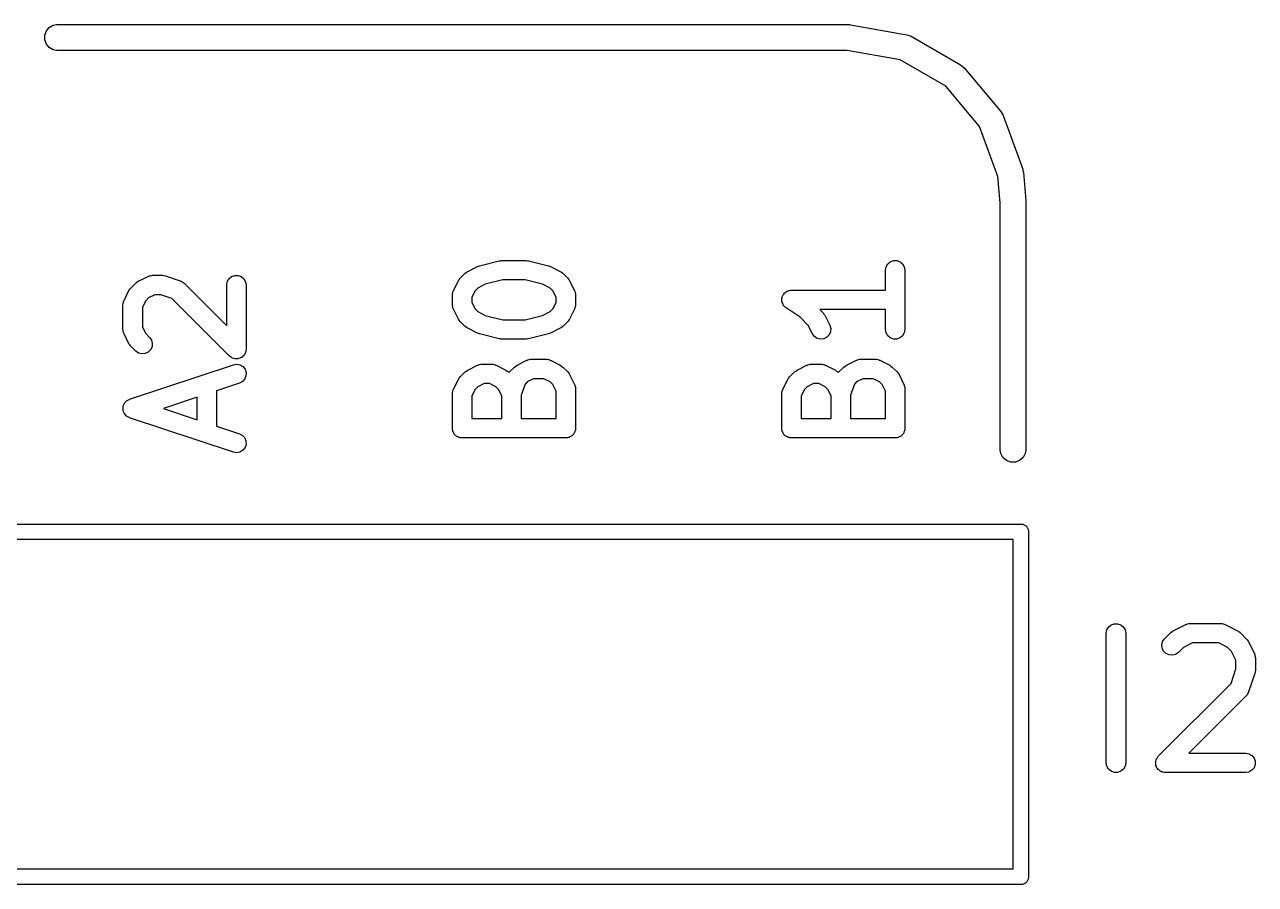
# Model space of a CAD drawing. Extents: x 105.8 to 188.8, y -135.8 to -88.1.
# Drawn here: x 179.07 to 188.56, y -95.43 to -88.8 of the extents above; entities that cross this region are included whole.
import ezdxf

# ---------------------------------------------------------------- set-up
doc = ezdxf.new("R2010")
doc.units = 0
doc.header["$MEASUREMENT"] = 0
doc.layers.add('BLACK', color=7, linetype='CONTINUOUS')

msp = doc.modelspace()

# ---------------------------------------------------------------- linework, layer by layer
at = {"layer": 'BLACK', "linetype": 'CONTINUOUS'}
for p, q in [((179.236, -88.8492), (179.259, -88.8222)), ((179.259, -88.8222), (179.289, -88.8046)), ((179.289, -88.8046), (179.315, -88.8)), ((179.315, -88.8), (185.429, -88.8)), ((185.429, -88.8), (185.437, -88.8015)), ((185.437, -88.8015), (185.437, -88.8015)), ((185.437, -88.8015), (185.872, -88.8781)), ((179.224, -88.8824), (179.236, -88.8492)), ((179.224, -88.9176), (179.224, -88.8824)), ((179.236, -88.9508), (179.224, -88.9176)), ((185.872, -88.8781), (185.904, -88.89)), ((185.904, -88.89), (185.904, -88.89)), ((185.904, -88.89), (186.286, -89.1105)), ((179.259, -88.9778), (179.236, -88.9508)), ((179.289, -88.9954), (179.259, -88.9778)), ((179.315, -89), (179.289, -88.9954)), ((185.411, -89), (179.315, -89)), ((185.82, -89.072), (185.411, -89)), ((186.171, -89.2749), (185.82, -89.072)), ((186.286, -89.1105), (186.298, -89.1202)), ((186.298, -89.1202), (186.313, -89.1328)), ((186.313, -89.1328), (186.596, -89.4707)), ((186.432, -89.5858), (186.171, -89.2749)), ((186.596, -89.4707), (186.614, -89.5008)), ((186.572, -89.9713), (186.432, -89.5858)), ((186.614, -89.5008), (186.765, -89.9153)), ((186.765, -89.9153), (186.767, -89.9281)), ((186.767, -89.9281), (186.77, -89.9408)), ((186.77, -89.9408), (186.789, -90.1569)), ((186.59, -90.1744), (186.572, -89.9713)), ((186.789, -90.1569), (186.79, -90.1613)), ((186.59, -92.0837), (186.59, -90.1744)), ((186.79, -90.1613), (186.79, -92.0837)), ((182.576, -90.6603), (182.728, -90.6222)), ((182.728, -90.6222), (182.738, -90.6216)), ((182.738, -90.6216), (182.747, -90.62)), ((182.747, -90.62), (182.937, -90.62)), ((182.937, -90.62), (182.946, -90.6216)), ((182.946, -90.6216), (182.955, -90.6222)), ((182.955, -90.6222), (183.108, -90.6603)), ((185.724, -90.6468), (185.744, -90.63)), ((185.744, -90.63), (185.769, -90.6211)), ((185.769, -90.6211), (185.795, -90.6211)), ((185.795, -90.6211), (185.819, -90.63)), ((185.819, -90.63), (185.839, -90.6468)), ((182.427, -90.7562), (182.465, -90.7181)), ((182.465, -90.7181), (182.475, -90.7112)), ((182.475, -90.7112), (182.485, -90.7041)), ((182.485, -90.7041), (182.561, -90.666)), ((182.561, -90.666), (182.569, -90.6637)), ((182.569, -90.6637), (182.576, -90.6603)), ((183.108, -90.6603), (183.115, -90.6637)), ((183.115, -90.6637), (183.123, -90.666)), ((183.123, -90.666), (183.199, -90.7041)), ((183.199, -90.7041), (183.209, -90.7112)), ((183.209, -90.7112), (183.219, -90.7181)), ((183.219, -90.7181), (183.257, -90.7562)), ((185.707, -90.695), (185.711, -90.6693)), ((185.707, -90.8485), (185.707, -90.695)), ((185.711, -90.6693), (185.724, -90.6468)), ((185.839, -90.6468), (185.852, -90.6693)), ((185.852, -90.6693), (185.857, -90.695)), ((185.857, -90.695), (185.857, -91.1521)), ((179.887, -90.8324), (179.925, -90.7943)), ((179.925, -90.7943), (179.935, -90.7874)), ((179.935, -90.7874), (179.945, -90.7803)), ((179.945, -90.7803), (180.021, -90.7422)), ((180.021, -90.7422), (180.025, -90.7409)), ((180.025, -90.7409), (180.029, -90.7388)), ((180.029, -90.7388), (180.037, -90.7373)), ((180.037, -90.7373), (180.046, -90.7348)), ((180.046, -90.7348), (180.05, -90.735)), ((180.05, -90.735), (180.054, -90.7343)), ((180.054, -90.7343), (180.13, -90.7343)), ((180.13, -90.7343), (180.142, -90.7363)), ((180.142, -90.7363), (180.154, -90.7381)), ((180.154, -90.7381), (180.268, -90.7762)), ((180.268, -90.7762), (180.272, -90.7783)), ((180.272, -90.7783), (180.276, -90.7794)), ((180.276, -90.7794), (180.284, -90.7844)), ((180.284, -90.7844), (180.291, -90.7886)), ((180.291, -90.7886), (180.294, -90.7918)), ((180.294, -90.7918), (180.298, -90.7943)), ((180.298, -90.7943), (180.627, -91.1234)), ((180.627, -90.8093), (180.631, -90.7836)), ((180.627, -91.1234), (180.627, -90.8093)), ((180.631, -90.7836), (180.644, -90.7611)), ((180.644, -90.7611), (180.664, -90.7443)), ((180.664, -90.7443), (180.689, -90.7354)), ((180.689, -90.7354), (180.715, -90.7354)), ((180.715, -90.7354), (180.739, -90.7443)), ((180.739, -90.7443), (180.759, -90.7611)), ((180.759, -90.7611), (180.772, -90.7836)), ((180.772, -90.7836), (180.777, -90.8093)), ((180.777, -90.8093), (180.777, -91.3045)), ((182.375, -90.8519), (182.413, -90.7757)), ((182.413, -90.7757), (182.42, -90.7661)), ((182.42, -90.7661), (182.427, -90.7562)), ((182.62, -90.8038), (182.563, -90.8328)), ((182.756, -90.77), (182.62, -90.8038)), ((182.928, -90.77), (182.756, -90.77)), ((183.063, -90.8038), (182.928, -90.77)), ((183.121, -90.8328), (183.063, -90.8038)), ((183.257, -90.7562), (183.264, -90.7661)), ((183.264, -90.7661), (183.271, -90.7757)), ((183.271, -90.7757), (183.309, -90.8519)), ((179.835, -90.9281), (179.873, -90.8519)), ((179.873, -90.8519), (179.88, -90.8423)), ((179.88, -90.8423), (179.887, -90.8324)), ((180.023, -90.909), (180.002, -90.9299)), ((180.072, -90.8843), (180.023, -90.909)), ((180.118, -90.8843), (180.072, -90.8843)), ((180.204, -90.9129), (180.118, -90.8843)), ((180.649, -91.3575), (180.204, -90.9129)), ((182.367, -90.8769), (182.37, -90.8685)), ((182.368, -90.8812), (182.367, -90.8769)), ((182.367, -90.8855), (182.368, -90.8812)), ((182.367, -90.9616), (182.367, -90.8855)), ((182.37, -90.8685), (182.371, -90.8598)), ((182.371, -90.8598), (182.374, -90.8561)), ((182.374, -90.8561), (182.375, -90.8519)), ((182.542, -90.8537), (182.517, -90.9032)), ((182.517, -90.9032), (182.517, -90.9439)), ((182.563, -90.8328), (182.542, -90.8537)), ((183.142, -90.8537), (183.121, -90.8328)), ((183.167, -90.9032), (183.142, -90.8537)), ((183.167, -90.9439), (183.167, -90.9032)), ((183.309, -90.8519), (183.31, -90.8561)), ((183.31, -90.8561), (183.312, -90.8598)), ((183.312, -90.8598), (183.314, -90.8685)), ((183.314, -90.8685), (183.316, -90.8769)), ((183.316, -90.8769), (183.316, -90.8812)), ((183.316, -90.8812), (183.317, -90.8855)), ((183.317, -90.8855), (183.317, -90.9616)), ((184.907, -90.9187), (184.908, -90.9147)), ((184.908, -90.9276), (184.907, -90.9187)), ((184.908, -90.9105), (184.911, -90.9021)), ((184.908, -90.9147), (184.908, -90.9105)), ((184.911, -90.9021), (184.913, -90.8934)), ((184.913, -90.8934), (184.916, -90.89)), ((184.916, -90.89), (184.917, -90.886)), ((184.917, -90.886), (184.923, -90.8792)), ((184.923, -90.8792), (184.928, -90.8717)), ((184.928, -90.8717), (184.931, -90.8693)), ((184.931, -90.8693), (184.934, -90.8661)), ((184.934, -90.8661), (184.941, -90.8616)), ((184.941, -90.8616), (184.949, -90.8563)), ((184.949, -90.8563), (184.953, -90.8551)), ((184.953, -90.8551), (184.956, -90.8531)), ((184.956, -90.8531), (184.965, -90.8515)), ((184.965, -90.8515), (184.974, -90.849)), ((184.974, -90.849), (184.978, -90.8493)), ((184.978, -90.8493), (184.982, -90.8485)), ((184.982, -90.8485), (185.707, -90.8485)), ((179.827, -90.9531), (179.83, -90.9446)), ((179.828, -90.9574), (179.827, -90.9531)), ((179.827, -90.9616), (179.828, -90.9574)), ((179.827, -91.1521), (179.827, -90.9616)), ((179.83, -90.9446), (179.831, -90.936)), ((179.831, -90.936), (179.834, -90.9322)), ((179.834, -90.9322), (179.835, -90.9281)), ((180.002, -90.9299), (179.977, -90.9793)), ((179.977, -90.9793), (179.977, -91.1344)), ((182.368, -90.9659), (182.367, -90.9616)), ((182.367, -90.9702), (182.368, -90.9659)), ((182.37, -90.9786), (182.367, -90.9702)), ((182.371, -90.9873), (182.37, -90.9786)), ((182.374, -90.991), (182.371, -90.9873)), ((182.375, -90.9952), (182.374, -90.991)), ((182.413, -91.0714), (182.375, -90.9952)), ((182.517, -90.9439), (182.542, -90.9934)), ((182.542, -90.9934), (182.563, -91.0143)), ((183.121, -91.0143), (183.142, -90.9934)), ((183.142, -90.9934), (183.167, -90.9439)), ((183.309, -90.9952), (183.271, -91.0714)), ((183.31, -90.991), (183.309, -90.9952)), ((183.312, -90.9873), (183.31, -90.991)), ((183.314, -90.9786), (183.312, -90.9873)), ((183.316, -90.9702), (183.314, -90.9786)), ((183.317, -90.9616), (183.316, -90.9659)), ((183.316, -90.9659), (183.316, -90.9702)), ((184.908, -90.9366), (184.908, -90.9276)), ((184.909, -90.9405), (184.908, -90.9366)), ((184.91, -90.9446), (184.909, -90.9405)), ((184.914, -90.9526), (184.91, -90.9446)), ((184.917, -90.961), (184.914, -90.9526)), ((184.92, -90.9642), (184.917, -90.961)), ((184.921, -90.968), (184.92, -90.9642)), ((184.928, -90.9741), (184.921, -90.968)), ((184.934, -90.981), (184.928, -90.9741)), ((184.937, -90.9831), (184.934, -90.981)), ((184.94, -90.986), (184.937, -90.9831)), ((185.048, -91.058), (184.94, -90.986)), ((185.707, -90.9985), (185.201, -90.9985)), ((185.201, -90.9985), (185.225, -91.0229)), ((185.707, -91.1521), (185.707, -90.9985)), ((182.42, -91.081), (182.413, -91.0714)), ((182.427, -91.0909), (182.42, -91.081)), ((182.465, -91.129), (182.427, -91.0909)), ((182.563, -91.0143), (182.62, -91.0433)), ((182.62, -91.0433), (182.756, -91.0771)), ((182.756, -91.0771), (182.928, -91.0771)), ((182.928, -91.0771), (183.063, -91.0433)), ((183.063, -91.0433), (183.121, -91.0143)), ((183.257, -91.0909), (183.219, -91.129)), ((183.264, -91.081), (183.257, -91.0909)), ((183.271, -91.0714), (183.264, -91.081)), ((185.111, -91.1204), (185.048, -91.058)), ((185.225, -91.0229), (185.232, -91.0328)), ((185.232, -91.0328), (185.239, -91.0424)), ((185.239, -91.0424), (185.278, -91.1186)), ((179.828, -91.1564), (179.827, -91.1521)), ((179.827, -91.1607), (179.828, -91.1564)), ((179.83, -91.1691), (179.827, -91.1607)), ((179.831, -91.1778), (179.83, -91.1691)), ((179.834, -91.1815), (179.831, -91.1778)), ((179.835, -91.1857), (179.834, -91.1815)), ((179.873, -91.2618), (179.835, -91.1857)), ((179.977, -91.1344), (180.002, -91.1839)), ((180.002, -91.1839), (180.031, -91.2134)), ((182.475, -91.1358), (182.465, -91.129)), ((182.485, -91.143), (182.475, -91.1358)), ((182.561, -91.1811), (182.485, -91.143)), ((182.569, -91.1834), (182.561, -91.1811)), ((182.576, -91.1868), (182.569, -91.1834)), ((182.728, -91.2249), (182.576, -91.1868)), ((183.108, -91.1868), (182.955, -91.2249)), ((183.115, -91.1834), (183.108, -91.1868)), ((183.123, -91.1811), (183.115, -91.1834)), ((183.199, -91.143), (183.123, -91.1811)), ((183.209, -91.1358), (183.199, -91.143)), ((183.219, -91.129), (183.209, -91.1358)), ((185.143, -91.1857), (185.111, -91.1204)), ((185.159, -91.2066), (185.143, -91.1857)), ((185.273, -91.1934), (185.255, -91.2124)), ((185.283, -91.1695), (185.273, -91.1934)), ((185.278, -91.1186), (185.285, -91.1435)), ((185.285, -91.1435), (185.283, -91.1695)), ((185.711, -91.1778), (185.707, -91.1521)), ((185.724, -91.2003), (185.711, -91.1778)), ((185.744, -91.2171), (185.724, -91.2003)), ((185.839, -91.2003), (185.819, -91.2171)), ((185.852, -91.1778), (185.839, -91.2003)), ((185.857, -91.1521), (185.852, -91.1778)), ((179.88, -91.2715), (179.873, -91.2618)), ((179.887, -91.2813), (179.88, -91.2715)), ((179.925, -91.3194), (179.887, -91.2813)), ((180.031, -91.2134), (180.046, -91.2347)), ((180.051, -91.2858), (180.04, -91.3094)), ((180.046, -91.2347), (180.053, -91.2599)), ((180.053, -91.2599), (180.051, -91.2858)), ((182.738, -91.2255), (182.728, -91.2249)), ((182.747, -91.2271), (182.738, -91.2255)), ((182.937, -91.2271), (182.747, -91.2271)), ((182.946, -91.2255), (182.937, -91.2271)), ((182.955, -91.2249), (182.946, -91.2255)), ((185.181, -91.2209), (185.159, -91.2066)), ((185.206, -91.227), (185.181, -91.2209)), ((185.232, -91.224), (185.206, -91.227)), ((185.255, -91.2124), (185.232, -91.224)), ((185.769, -91.226), (185.744, -91.2171)), ((185.795, -91.226), (185.769, -91.226)), ((185.819, -91.2171), (185.795, -91.226)), ((179.946, -91.3344), (179.925, -91.3194)), ((179.972, -91.3411), (179.946, -91.3344)), ((179.998, -91.3388), (179.972, -91.3411)), ((180.021, -91.3278), (179.998, -91.3388)), ((180.04, -91.3094), (180.021, -91.3278)), ((180.657, -91.3632), (180.649, -91.3575)), ((180.664, -91.3695), (180.657, -91.3632)), ((180.668, -91.3706), (180.664, -91.3695)), ((180.67, -91.3725), (180.668, -91.3706)), ((180.68, -91.375), (180.67, -91.3725)), ((180.689, -91.3784), (180.68, -91.375)), ((180.692, -91.3784), (180.689, -91.3784)), ((180.695, -91.3792), (180.692, -91.3784)), ((180.705, -91.3784), (180.695, -91.3792)), ((180.715, -91.3784), (180.705, -91.3784)), ((180.718, -91.3772), (180.715, -91.3784)), ((180.721, -91.3769), (180.718, -91.3772)), ((180.73, -91.3728), (180.721, -91.3769)), ((180.739, -91.3695), (180.73, -91.3728)), ((180.742, -91.3673), (180.739, -91.3695)), ((180.745, -91.3659), (180.742, -91.3673)), ((180.752, -91.359), (180.745, -91.3659)), ((180.759, -91.3527), (180.752, -91.359)), ((180.761, -91.3499), (180.759, -91.3527)), ((180.763, -91.3475), (180.761, -91.3499)), ((180.767, -91.3386), (180.763, -91.3475)), ((180.772, -91.3302), (180.767, -91.3386)), ((180.773, -91.3269), (180.772, -91.3302)), ((180.774, -91.3239), (180.773, -91.3269)), ((180.775, -91.3141), (180.774, -91.3239)), ((180.777, -91.3045), (180.775, -91.3141)), ((182.866, -91.4279), (182.942, -91.3898)), ((182.942, -91.3898), (182.946, -91.3886)), ((182.946, -91.3886), (182.95, -91.3864)), ((182.95, -91.3864), (182.958, -91.3849)), ((182.958, -91.3849), (182.967, -91.3824)), ((182.967, -91.3824), (182.971, -91.3826)), ((182.971, -91.3826), (182.975, -91.3819)), ((182.975, -91.3819), (183.09, -91.3819)), ((183.09, -91.3819), (183.094, -91.3826)), ((183.094, -91.3826), (183.098, -91.3824)), ((183.098, -91.3824), (183.107, -91.3849)), ((183.107, -91.3849), (183.115, -91.3864)), ((183.115, -91.3864), (183.119, -91.3886)), ((183.119, -91.3886), (183.123, -91.3898)), ((183.123, -91.3898), (183.199, -91.4279)), ((185.406, -91.4279), (185.482, -91.3898)), ((185.482, -91.3898), (185.486, -91.3886)), ((185.486, -91.3886), (185.49, -91.3864)), ((185.49, -91.3864), (185.498, -91.3849)), ((185.498, -91.3849), (185.507, -91.3824)), ((185.507, -91.3824), (185.511, -91.3826)), ((185.511, -91.3826), (185.515, -91.3819)), ((185.515, -91.3819), (185.63, -91.3819)), ((185.63, -91.3819), (185.634, -91.3826)), ((185.634, -91.3826), (185.638, -91.3824)), ((185.638, -91.3824), (185.647, -91.3849)), ((185.647, -91.3849), (185.655, -91.3864)), ((185.655, -91.3864), (185.659, -91.3886)), ((185.659, -91.3886), (185.663, -91.3898)), ((185.663, -91.3898), (185.739, -91.4279)), ((179.878, -91.6905), (180.678, -91.4238)), ((180.678, -91.4238), (180.704, -91.42)), ((180.704, -91.42), (180.729, -91.4252)), ((180.729, -91.4252), (180.752, -91.4389)), ((180.752, -91.4389), (180.768, -91.4593)), ((180.768, -91.4593), (180.776, -91.484)), ((180.776, -91.484), (180.775, -91.51)), ((182.427, -91.5181), (182.465, -91.48)), ((182.465, -91.48), (182.475, -91.4732)), ((182.475, -91.4732), (182.485, -91.466)), ((182.485, -91.466), (182.561, -91.4279)), ((182.561, -91.4279), (182.565, -91.4267)), ((182.565, -91.4267), (182.569, -91.4245)), ((182.569, -91.4245), (182.577, -91.423)), ((182.577, -91.423), (182.586, -91.4205)), ((182.586, -91.4205), (182.59, -91.4207)), ((182.59, -91.4207), (182.594, -91.42)), ((182.594, -91.42), (182.67, -91.42)), ((182.67, -91.42), (182.675, -91.4207)), ((182.675, -91.4207), (182.679, -91.4205)), ((182.679, -91.4205), (182.687, -91.423)), ((182.687, -91.423), (182.696, -91.4245)), ((182.696, -91.4245), (182.7, -91.4267)), ((182.7, -91.4267), (182.704, -91.4279)), ((182.704, -91.4279), (182.78, -91.466)), ((182.78, -91.466), (182.79, -91.4732)), ((182.79, -91.4732), (182.8, -91.48)), ((182.8, -91.48), (182.804, -91.4846)), ((182.804, -91.4846), (182.805, -91.4836)), ((182.805, -91.4836), (182.808, -91.48)), ((182.808, -91.48), (182.846, -91.4419)), ((182.846, -91.4419), (182.856, -91.435)), ((182.856, -91.435), (182.866, -91.4279)), ((183.199, -91.4279), (183.209, -91.435)), ((183.209, -91.435), (183.219, -91.4419)), ((183.219, -91.4419), (183.257, -91.48)), ((183.257, -91.48), (183.264, -91.4899)), ((184.967, -91.5181), (185.005, -91.48)), ((185.005, -91.48), (185.015, -91.4732)), ((185.015, -91.4732), (185.025, -91.466)), ((185.025, -91.466), (185.101, -91.4279)), ((185.101, -91.4279), (185.105, -91.4267)), ((185.105, -91.4267), (185.109, -91.4245)), ((185.109, -91.4245), (185.117, -91.423)), ((185.117, -91.423), (185.126, -91.4205)), ((185.126, -91.4205), (185.13, -91.4207)), ((185.13, -91.4207), (185.134, -91.42)), ((185.134, -91.42), (185.21, -91.42)), ((185.21, -91.42), (185.215, -91.4207)), ((185.215, -91.4207), (185.219, -91.4205)), ((185.219, -91.4205), (185.227, -91.423)), ((185.227, -91.423), (185.236, -91.4245)), ((185.236, -91.4245), (185.24, -91.4267)), ((185.24, -91.4267), (185.244, -91.4279)), ((185.244, -91.4279), (185.32, -91.466)), ((185.32, -91.466), (185.33, -91.4732)), ((185.33, -91.4732), (185.34, -91.48)), ((185.34, -91.48), (185.344, -91.4846)), ((185.344, -91.4846), (185.345, -91.4836)), ((185.345, -91.4836), (185.348, -91.48)), ((185.348, -91.48), (185.386, -91.4419)), ((185.386, -91.4419), (185.396, -91.435)), ((185.396, -91.435), (185.406, -91.4279)), ((185.739, -91.4279), (185.749, -91.435)), ((185.749, -91.435), (185.759, -91.4419)), ((185.759, -91.4419), (185.797, -91.48)), ((185.797, -91.48), (185.804, -91.4899)), ((180.726, -91.5661), (180.548, -91.6252)), ((180.749, -91.5537), (180.726, -91.5661)), ((180.766, -91.5342), (180.749, -91.5537)), ((180.775, -91.51), (180.766, -91.5342)), ((182.375, -91.6138), (182.413, -91.5376)), ((182.413, -91.5376), (182.42, -91.528)), ((182.42, -91.528), (182.427, -91.5181)), ((182.612, -91.57), (182.563, -91.5947)), ((182.653, -91.57), (182.612, -91.57)), ((182.702, -91.5947), (182.653, -91.57)), ((182.927, -91.5736), (182.898, -91.6595)), ((182.943, -91.5566), (182.927, -91.5736)), ((182.993, -91.5319), (182.943, -91.5566)), ((183.072, -91.5319), (182.993, -91.5319)), ((183.121, -91.5566), (183.072, -91.5319)), ((183.142, -91.5775), (183.121, -91.5566)), ((183.167, -91.627), (183.142, -91.5775)), ((183.264, -91.4899), (183.271, -91.4995)), ((183.271, -91.4995), (183.309, -91.5757)), ((183.309, -91.5757), (183.31, -91.5799)), ((183.31, -91.5799), (183.312, -91.5836)), ((184.915, -91.6138), (184.953, -91.5376)), ((184.953, -91.5376), (184.96, -91.528)), ((184.96, -91.528), (184.967, -91.5181)), ((185.152, -91.57), (185.103, -91.5947)), ((185.193, -91.57), (185.152, -91.57)), ((185.242, -91.5947), (185.193, -91.57)), ((185.467, -91.5736), (185.438, -91.6595)), ((185.483, -91.5566), (185.467, -91.5736)), ((185.533, -91.5319), (185.483, -91.5566)), ((185.612, -91.5319), (185.533, -91.5319)), ((185.661, -91.5566), (185.612, -91.5319)), ((185.682, -91.5775), (185.661, -91.5566)), ((185.707, -91.627), (185.682, -91.5775)), ((185.804, -91.4899), (185.811, -91.4995)), ((185.811, -91.4995), (185.849, -91.5757)), ((185.849, -91.5757), (185.85, -91.5799)), ((185.85, -91.5799), (185.852, -91.5836)), ((180.398, -91.6752), (180.139, -91.7616)), ((180.398, -91.8481), (180.398, -91.6752)), ((180.548, -91.6252), (180.548, -91.8981)), ((182.367, -91.6388), (182.37, -91.6304)), ((182.368, -91.6431), (182.367, -91.6388)), ((182.367, -91.6474), (182.368, -91.6431)), ((182.367, -91.914), (182.367, -91.6474)), ((182.37, -91.6304), (182.371, -91.6217)), ((182.371, -91.6217), (182.374, -91.618)), ((182.374, -91.618), (182.375, -91.6138)), ((182.542, -91.6156), (182.517, -91.6651)), ((182.517, -91.6651), (182.517, -91.839)), ((182.563, -91.5947), (182.542, -91.6156)), ((182.723, -91.6156), (182.702, -91.5947)), ((182.748, -91.6651), (182.723, -91.6156)), ((182.748, -91.839), (182.748, -91.6651)), ((182.898, -91.6595), (182.898, -91.839)), ((183.167, -91.839), (183.167, -91.627)), ((183.312, -91.5836), (183.314, -91.5923)), ((183.314, -91.5923), (183.316, -91.6007)), ((183.316, -91.6007), (183.316, -91.605)), ((183.316, -91.605), (183.317, -91.6093)), ((183.317, -91.6093), (183.317, -91.914)), ((184.907, -91.6388), (184.91, -91.6304)), ((184.908, -91.6431), (184.907, -91.6388)), ((184.907, -91.6474), (184.908, -91.6431)), ((184.907, -91.914), (184.907, -91.6474)), ((184.91, -91.6304), (184.911, -91.6217)), ((184.911, -91.6217), (184.914, -91.618)), ((184.914, -91.618), (184.915, -91.6138)), ((185.082, -91.6156), (185.057, -91.6651)), ((185.057, -91.6651), (185.057, -91.839)), ((185.103, -91.5947), (185.082, -91.6156)), ((185.263, -91.6156), (185.242, -91.5947)), ((185.288, -91.6651), (185.263, -91.6156)), ((185.288, -91.839), (185.288, -91.6651)), ((185.438, -91.6595), (185.438, -91.839)), ((185.707, -91.839), (185.707, -91.627)), ((185.852, -91.5836), (185.854, -91.5923)), ((185.854, -91.5923), (185.856, -91.6007)), ((185.856, -91.6007), (185.856, -91.605)), ((185.856, -91.605), (185.857, -91.6093)), ((185.857, -91.6093), (185.857, -91.914)), ((179.828, -91.7466), (179.832, -91.7364)), ((179.828, -91.7487), (179.828, -91.7466)), ((179.828, -91.7506), (179.828, -91.7487)), ((179.828, -91.7616), (179.828, -91.7506)), ((179.828, -91.7726), (179.828, -91.7616)), ((179.828, -91.7746), (179.828, -91.7726)), ((179.832, -91.7364), (179.836, -91.7259)), ((179.836, -91.7259), (179.837, -91.7243)), ((179.837, -91.7243), (179.838, -91.7224)), ((179.838, -91.7224), (179.845, -91.7141)), ((179.845, -91.7141), (179.852, -91.7055)), ((179.852, -91.7055), (179.854, -91.7044)), ((179.854, -91.7044), (179.855, -91.7029)), ((179.855, -91.7029), (179.865, -91.6977)), ((179.865, -91.6977), (179.874, -91.6919)), ((179.874, -91.6919), (179.876, -91.6915)), ((179.876, -91.6915), (179.878, -91.6905)), ((180.139, -91.7616), (180.398, -91.8481)), ((179.828, -91.7767), (179.828, -91.7746)), ((179.832, -91.7869), (179.828, -91.7767)), ((179.836, -91.7974), (179.832, -91.7869)), ((179.837, -91.799), (179.836, -91.7974)), ((179.838, -91.8009), (179.837, -91.799)), ((179.845, -91.8091), (179.838, -91.8009)), ((179.852, -91.8178), (179.845, -91.8091)), ((179.854, -91.8188), (179.852, -91.8178)), ((179.855, -91.8204), (179.854, -91.8188)), ((179.865, -91.8256), (179.855, -91.8204)), ((179.874, -91.8314), (179.865, -91.8256)), ((179.876, -91.8318), (179.874, -91.8314)), ((179.878, -91.8328), (179.876, -91.8318)), ((180.678, -92.0995), (179.878, -91.8328)), ((182.517, -91.839), (182.748, -91.839)), ((182.898, -91.839), (183.167, -91.839)), ((185.057, -91.839), (185.288, -91.839)), ((185.438, -91.839), (185.707, -91.839)), ((180.548, -91.8981), (180.726, -91.9572)), ((180.726, -91.9572), (180.749, -91.9696)), ((182.368, -91.9205), (182.367, -91.914)), ((182.368, -91.927), (182.368, -91.9205)), ((182.37, -91.9332), (182.368, -91.927)), ((182.371, -91.9397), (182.37, -91.9332)), ((182.375, -91.9454), (182.371, -91.9397)), ((182.377, -91.9515), (182.375, -91.9454)), ((182.381, -91.9565), (182.377, -91.9515)), ((182.384, -91.9622), (182.381, -91.9565)), ((182.389, -91.9664), (182.384, -91.9622)), ((183.299, -91.9622), (183.294, -91.9664)), ((183.303, -91.9565), (183.299, -91.9622)), ((183.307, -91.9515), (183.303, -91.9565)), ((183.309, -91.9454), (183.307, -91.9515)), ((183.312, -91.9397), (183.309, -91.9454)), ((183.314, -91.9332), (183.312, -91.9397)), ((183.316, -91.927), (183.314, -91.9332)), ((183.317, -91.914), (183.316, -91.9205)), ((183.316, -91.9205), (183.316, -91.927)), ((184.908, -91.9205), (184.907, -91.914)), ((184.908, -91.927), (184.908, -91.9205)), ((184.91, -91.9332), (184.908, -91.927)), ((184.911, -91.9397), (184.91, -91.9332)), ((184.915, -91.9454), (184.911, -91.9397)), ((184.917, -91.9515), (184.915, -91.9454)), ((184.921, -91.9565), (184.917, -91.9515)), ((184.924, -91.9622), (184.921, -91.9565)), ((184.929, -91.9664), (184.924, -91.9622)), ((185.839, -91.9622), (185.834, -91.9664)), ((185.843, -91.9565), (185.839, -91.9622)), ((185.847, -91.9515), (185.843, -91.9565)), ((185.849, -91.9454), (185.847, -91.9515)), ((185.852, -91.9397), (185.849, -91.9454)), ((185.854, -91.9332), (185.852, -91.9397)), ((185.856, -91.927), (185.854, -91.9332)), ((185.857, -91.914), (185.856, -91.9205)), ((185.856, -91.9205), (185.856, -91.927)), ((180.749, -91.9696), (180.766, -91.989)), ((180.766, -91.989), (180.775, -92.0133)), ((180.776, -92.0393), (180.768, -92.064)), ((180.775, -92.0133), (180.776, -92.0393)), ((182.394, -91.9715), (182.389, -91.9664)), ((182.399, -91.9748), (182.394, -91.9715)), ((182.404, -91.979), (182.399, -91.9748)), ((182.411, -91.9812), (182.404, -91.979)), ((182.416, -91.9845), (182.411, -91.9812)), ((182.423, -91.9856), (182.416, -91.9845)), ((182.429, -91.9879), (182.423, -91.9856)), ((182.435, -91.9879), (182.429, -91.9879)), ((182.442, -91.989), (182.435, -91.9879)), ((183.242, -91.989), (182.442, -91.989)), ((183.248, -91.9879), (183.242, -91.989)), ((183.255, -91.9879), (183.248, -91.9879)), ((183.261, -91.9856), (183.255, -91.9879)), ((183.268, -91.9845), (183.261, -91.9856)), ((183.273, -91.9812), (183.268, -91.9845)), ((183.279, -91.979), (183.273, -91.9812)), ((183.284, -91.9748), (183.279, -91.979)), ((183.29, -91.9715), (183.284, -91.9748)), ((183.294, -91.9664), (183.29, -91.9715)), ((184.934, -91.9715), (184.929, -91.9664)), ((184.939, -91.9748), (184.934, -91.9715)), ((184.944, -91.979), (184.939, -91.9748)), ((184.951, -91.9812), (184.944, -91.979)), ((184.956, -91.9845), (184.951, -91.9812)), ((184.963, -91.9856), (184.956, -91.9845)), ((184.969, -91.9879), (184.963, -91.9856)), ((184.975, -91.9879), (184.969, -91.9879)), ((184.982, -91.989), (184.975, -91.9879)), ((185.782, -91.989), (184.982, -91.989)), ((185.788, -91.9879), (185.782, -91.989)), ((185.795, -91.9879), (185.788, -91.9879)), ((185.801, -91.9856), (185.795, -91.9879)), ((185.808, -91.9845), (185.801, -91.9856)), ((185.813, -91.9812), (185.808, -91.9845)), ((185.819, -91.979), (185.813, -91.9812)), ((185.824, -91.9748), (185.819, -91.979)), ((185.83, -91.9715), (185.824, -91.9748)), ((185.834, -91.9664), (185.83, -91.9715)), ((180.704, -92.1033), (180.678, -92.0995)), ((180.729, -92.0981), (180.704, -92.1033)), ((180.752, -92.0844), (180.729, -92.0981)), ((180.768, -92.064), (180.752, -92.0844)), ((186.595, -92.1097), (186.59, -92.0837)), ((186.612, -92.1403), (186.595, -92.1097)), ((186.639, -92.1629), (186.612, -92.1403)), ((186.768, -92.1403), (186.741, -92.1629)), ((186.785, -92.1097), (186.768, -92.1403)), ((186.79, -92.0837), (186.785, -92.1097)), ((186.672, -92.175), (186.639, -92.1629)), ((186.708, -92.175), (186.672, -92.175)), ((186.741, -92.1629), (186.708, -92.175)), ((143.505, -92.6535), (186.755, -92.6535)), ((186.755, -92.6535), (186.761, -92.6535)), ((186.755, -92.6535), (186.755, -92.6535)), ((186.761, -92.6535), (186.766, -92.6553)), ((186.766, -92.6553), (186.771, -92.6562)), ((186.771, -92.6562), (186.775, -92.6589)), ((186.775, -92.6589), (186.78, -92.6607)), ((186.78, -92.6607), (186.785, -92.6642)), ((186.785, -92.6642), (186.789, -92.6668)), ((186.789, -92.6668), (186.793, -92.6709)), ((186.793, -92.6709), (186.797, -92.6743)), ((186.797, -92.6743), (186.799, -92.679)), ((186.799, -92.679), (186.803, -92.683)), ((186.803, -92.683), (186.805, -92.688)), ((186.805, -92.688), (186.807, -92.6927)), ((186.807, -92.6927), (186.808, -92.6979)), ((186.808, -92.6979), (186.81, -92.7029)), ((186.81, -92.7029), (186.81, -92.7082)), ((186.81, -92.7082), (186.81, -92.7083)), ((186.81, -92.7083), (186.81, -95.3787)), ((186.69, -92.7735), (143.57, -92.7735)), ((186.69, -95.3135), (186.69, -92.7735)), ((187.409, -93.4959), (187.413, -93.4702)), ((187.413, -93.4702), (187.426, -93.4477)), ((187.426, -93.4477), (187.446, -93.4309)), ((187.446, -93.4309), (187.471, -93.422)), ((187.471, -93.422), (187.497, -93.422)), ((187.497, -93.422), (187.521, -93.4309)), ((187.521, -93.4309), (187.541, -93.4477)), ((187.541, -93.4477), (187.554, -93.4702)), ((187.554, -93.4702), (187.559, -93.4959)), ((187.917, -93.4836), (187.926, -93.4764)), ((187.926, -93.4764), (188.022, -93.4288)), ((188.022, -93.4288), (188.026, -93.4276)), ((188.026, -93.4276), (188.03, -93.4254)), ((188.03, -93.4254), (188.038, -93.4239)), ((188.038, -93.4239), (188.047, -93.4214)), ((188.047, -93.4214), (188.051, -93.4216)), ((188.051, -93.4216), (188.055, -93.4209)), ((188.055, -93.4209), (188.293, -93.4209)), ((188.293, -93.4209), (188.298, -93.4216)), ((188.298, -93.4216), (188.302, -93.4214)), ((188.302, -93.4214), (188.31, -93.4239)), ((188.31, -93.4239), (188.319, -93.4254)), ((188.319, -93.4254), (188.323, -93.4276)), ((188.323, -93.4276), (188.327, -93.4288)), ((188.327, -93.4288), (188.422, -93.4764)), ((188.422, -93.4764), (188.432, -93.4836)), ((187.409, -94.4959), (187.409, -93.4959)), ((187.559, -93.4959), (187.559, -94.4959)), ((187.838, -93.5846), (187.844, -93.5594)), ((187.844, -93.5594), (187.859, -93.5381)), ((187.859, -93.5381), (187.907, -93.4905)), ((187.907, -93.4905), (187.917, -93.4836)), ((188.073, -93.5709), (188.004, -93.6051)), ((188.276, -93.5709), (188.073, -93.5709)), ((188.344, -93.6051), (188.276, -93.5709)), ((188.432, -93.4836), (188.442, -93.4905)), ((188.442, -93.4905), (188.489, -93.5381)), ((188.489, -93.5381), (188.496, -93.5479)), ((188.496, -93.5479), (188.503, -93.5576)), ((188.503, -93.5576), (188.551, -93.6528)), ((187.84, -93.6105), (187.838, -93.5846)), ((187.851, -93.6341), (187.84, -93.6105)), ((187.869, -93.6526), (187.851, -93.6341)), ((187.893, -93.6636), (187.869, -93.6526)), ((187.919, -93.6658), (187.893, -93.6636)), ((187.944, -93.6591), (187.919, -93.6658)), ((187.965, -93.6442), (187.944, -93.6591)), ((188.004, -93.6051), (187.965, -93.6442)), ((188.375, -93.6355), (188.344, -93.6051)), ((188.409, -93.7041), (188.375, -93.6355)), ((188.551, -93.6528), (188.552, -93.657)), ((188.552, -93.657), (188.554, -93.6607)), ((188.554, -93.6607), (188.556, -93.6694)), ((188.556, -93.6694), (188.558, -93.6778)), ((188.409, -93.7694), (188.409, -93.7041)), ((188.558, -93.6778), (188.558, -93.6821)), ((188.558, -93.6821), (188.559, -93.6864)), ((188.559, -93.6864), (188.559, -93.7816)), ((188.371, -93.8839), (188.409, -93.7694)), ((188.555, -93.8053), (188.507, -93.9482)), ((188.557, -93.7934), (188.555, -93.8053)), ((188.559, -93.7816), (188.557, -93.7934)), ((187.812, -94.4428), (188.371, -93.8839)), ((188.505, -93.952), (188.504, -93.9561)), ((188.507, -93.9482), (188.505, -93.952)), ((188.489, -93.9775), (188.046, -94.4209)), ((188.492, -93.9739), (188.489, -93.9775)), ((188.495, -93.9711), (188.492, -93.9739)), ((188.499, -93.9633), (188.495, -93.9711)), ((188.504, -93.9561), (188.499, -93.9633)), ((188.046, -94.4209), (188.484, -94.4209)), ((188.484, -94.4209), (188.509, -94.4254)), ((188.509, -94.4254), (188.532, -94.4384)), ((187.413, -94.5215), (187.409, -94.4959)), ((187.426, -94.5441), (187.413, -94.5215)), ((187.554, -94.5215), (187.541, -94.5441)), ((187.559, -94.4959), (187.554, -94.5215)), ((187.79, -94.4893), (187.791, -94.4862)), ((187.791, -94.4991), (187.79, -94.4893)), ((187.791, -94.4829), (187.794, -94.4736)), ((187.791, -94.4862), (187.791, -94.4829)), ((187.791, -94.5089), (187.791, -94.4991)), ((187.792, -94.512), (187.791, -94.5089)), ((187.792, -94.5153), (187.792, -94.512)), ((187.796, -94.5242), (187.792, -94.5153)), ((187.794, -94.4736), (187.797, -94.4642)), ((187.8, -94.5334), (187.796, -94.5242)), ((187.797, -94.4642), (187.799, -94.4615)), ((187.799, -94.4615), (187.8, -94.4584)), ((187.8, -94.4584), (187.806, -94.4509)), ((187.806, -94.4509), (187.812, -94.4428)), ((188.532, -94.4384), (188.549, -94.4584)), ((188.549, -94.4584), (188.558, -94.4829)), ((188.558, -94.5089), (188.549, -94.5334)), ((188.558, -94.4829), (188.558, -94.5089)), ((187.446, -94.5608), (187.426, -94.5441)), ((187.471, -94.5697), (187.446, -94.5608)), ((187.497, -94.5697), (187.471, -94.5697)), ((187.521, -94.5608), (187.497, -94.5697)), ((187.541, -94.5441), (187.521, -94.5608)), ((187.802, -94.5359), (187.8, -94.5334)), ((187.803, -94.5389), (187.802, -94.5359)), ((187.81, -94.5458), (187.803, -94.5389)), ((187.817, -94.5533), (187.81, -94.5458)), ((187.819, -94.555), (187.817, -94.5533)), ((187.822, -94.5573), (187.819, -94.555)), ((187.831, -94.5615), (187.822, -94.5573)), ((187.839, -94.5664), (187.831, -94.5615)), ((187.842, -94.5669), (187.839, -94.5664)), ((187.845, -94.5683), (187.842, -94.5669)), ((187.855, -94.5692), (187.845, -94.5683)), ((187.865, -94.5709), (187.855, -94.5692)), ((188.484, -94.5709), (187.865, -94.5709)), ((188.509, -94.5664), (188.484, -94.5709)), ((188.532, -94.5533), (188.509, -94.5664)), ((188.549, -94.5334), (188.532, -94.5533)), ((143.57, -95.3135), (186.69, -95.3135)), ((186.81, -95.3787), (186.81, -95.3788)), ((186.81, -95.3788), (186.81, -95.3841)), ((186.755, -95.4335), (143.505, -95.4335)), ((186.761, -95.4335), (186.755, -95.4335)), ((186.755, -95.4335), (186.755, -95.4335)), ((186.766, -95.4317), (186.761, -95.4335)), ((186.771, -95.4308), (186.766, -95.4317)), ((186.775, -95.4281), (186.771, -95.4308)), ((186.78, -95.4263), (186.775, -95.4281)), ((186.785, -95.4228), (186.78, -95.4263)), ((186.789, -95.4202), (186.785, -95.4228)), ((186.793, -95.4161), (186.789, -95.4202)), ((186.797, -95.4127), (186.793, -95.4161)), ((186.799, -95.408), (186.797, -95.4127)), ((186.803, -95.404), (186.799, -95.408)), ((186.805, -95.399), (186.803, -95.404)), ((186.807, -95.3943), (186.805, -95.399)), ((186.808, -95.3891), (186.807, -95.3943)), ((186.81, -95.3841), (186.808, -95.3891))]:
    msp.add_line(p, q, dxfattribs=at)

doc.saveas('drawing.dxf')
